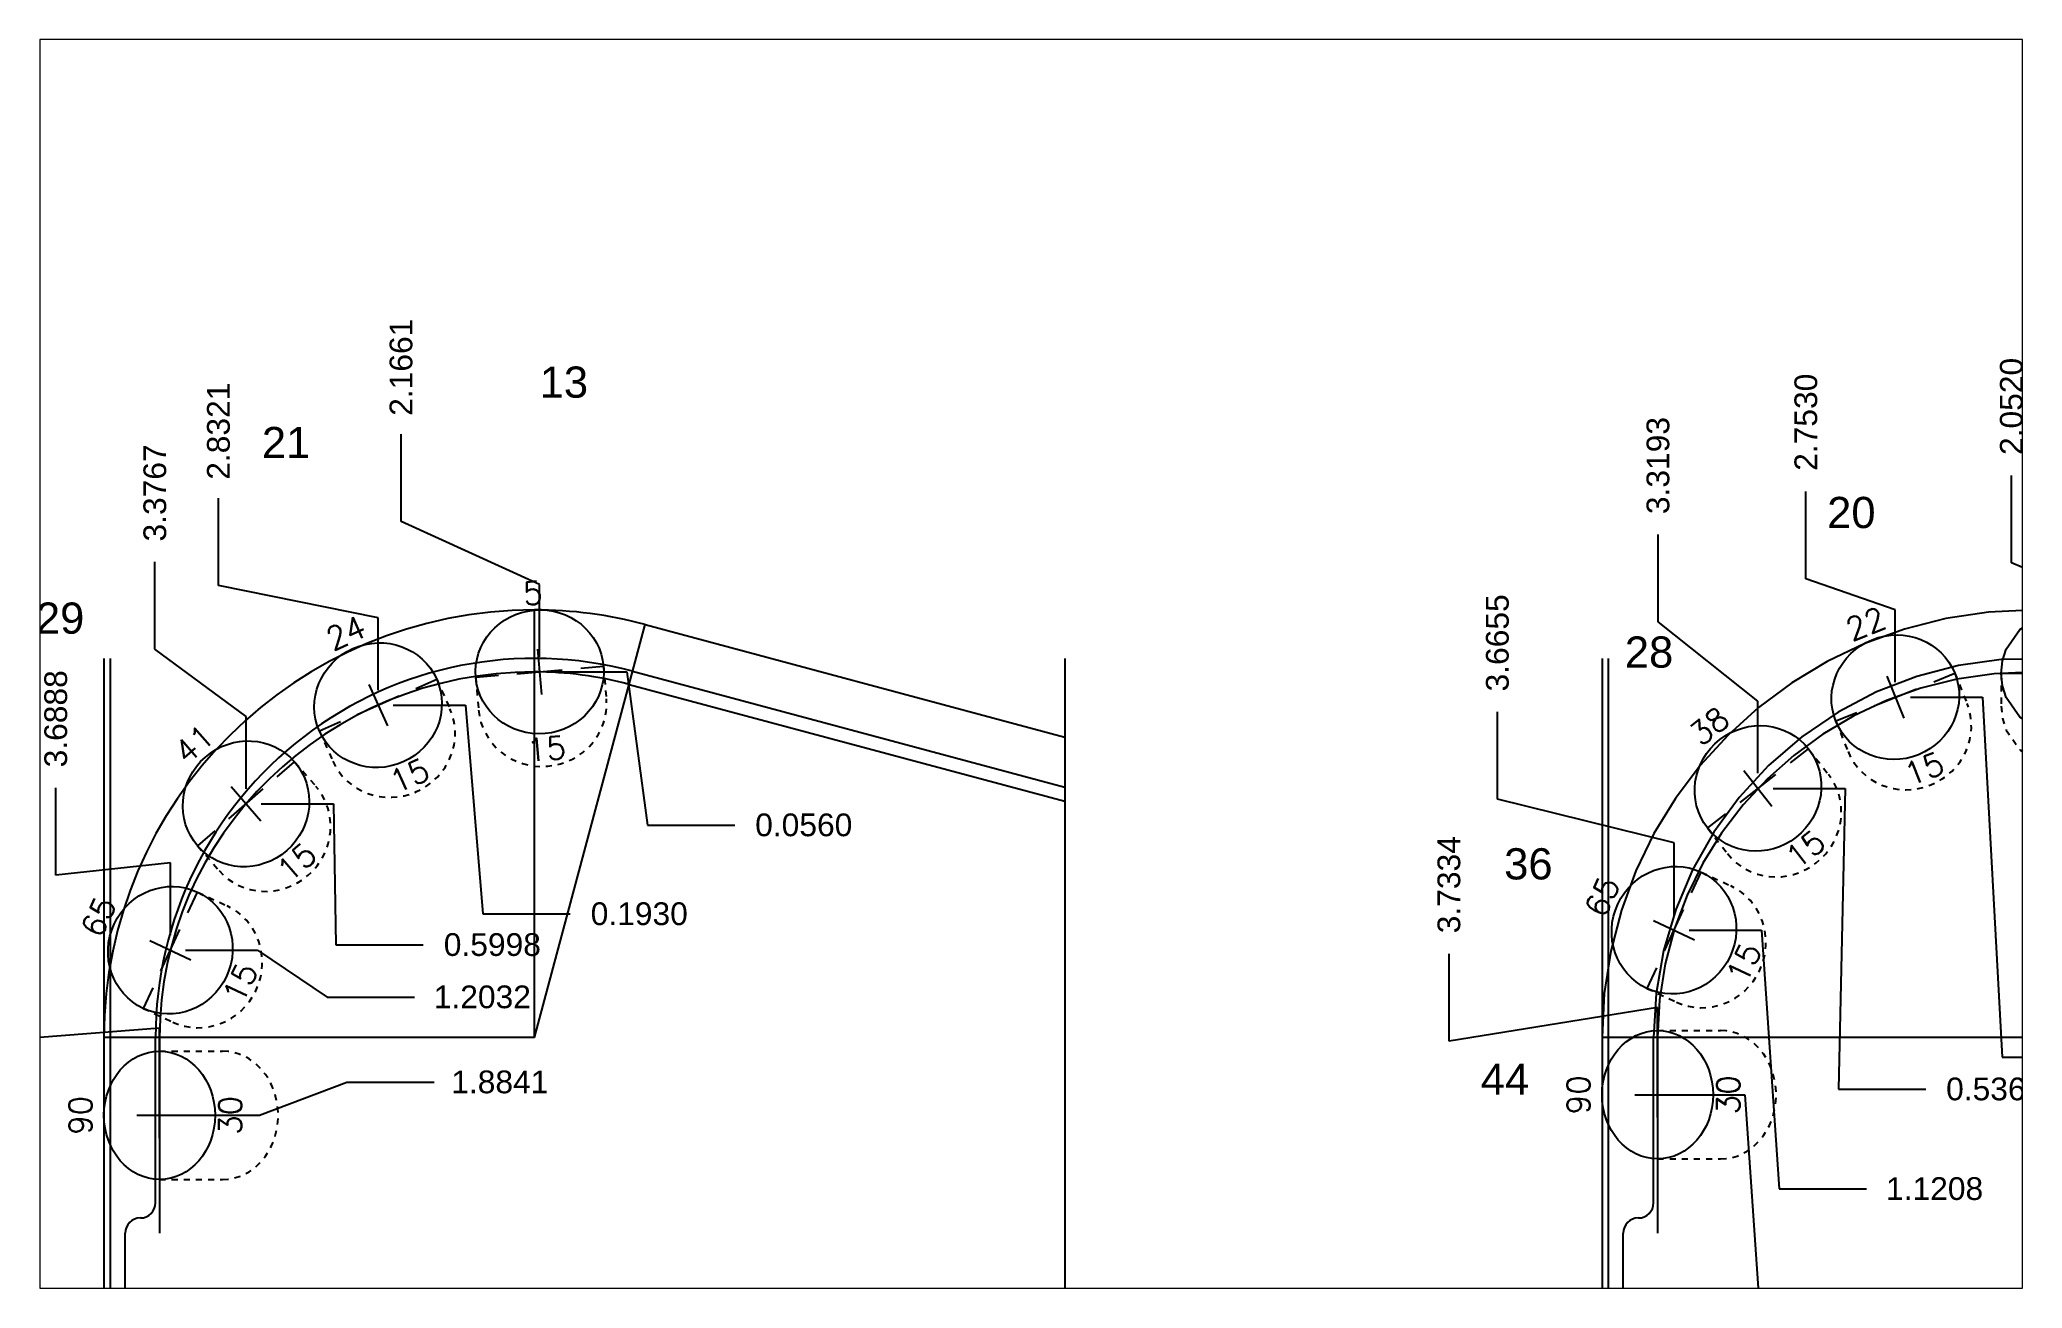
# Paper-space layout 'Layout2' of a CAD drawing. Header units: inches. Extents: x 0.1 to 16.5, y 0.1 to 10.4.
# The model-space entities are those that its viewports show. They can reach past a viewport. Long polylines and large blocks are cut down to what shows.
import ezdxf
from ezdxf.enums import TextEntityAlignment as Align

# ---------------------------------------------------------------- set-up
doc = ezdxf.new("R2010")
doc.units = ezdxf.units.IN
doc.header["$MEASUREMENT"] = 0
doc.header["$PDMODE"] = 35
doc.linetypes.add('CENTER2', pattern=[1.125, 0.75, -0.125, 0.125, -0.125])
doc.linetypes.add('HIDDEN2', pattern=[0.1875, 0.125, -0.0625])
doc.layers.get('Defpoints').update_dxf_attribs({"color": 10})
doc.layers.add('Blade_2', color=7, linetype='Continuous', true_color=0xcccc00)
doc.layers.add('Blade_3', color=7, linetype='Continuous', true_color=0x00cc00)
doc.layers.add('CLine', color=5, linetype='CENTER2')
doc.layers.add('Dims', color=4, linetype='Continuous')
doc.styles.add('RomanS', font='romans')
doc.styles.get("Standard").update_dxf_attribs({"font": 'arial.ttf'})
doc.dimstyles.get("Standard").update_dxf_attribs({"dimtxt": 0.09375, "dimasz": 0.18, "dimexe": 0.18, "dimexo": 0.0625, "dimgap": 0.09, "dimtad": 0, "dimtih": 1, "dimtoh": 1, "dimdec": 4, "dimzin": 0, "dimdsep": 46, "dimtxsty": 'Standard', "dimcen": 0.09, "dimadec": 4, "dimazin": 0, "dimtfac": 1, "dimtdec": 4, "dimtofl": 0, "dimtmove": 0, "dimatfit": 3, "dimfxl": 1, "dimtolj": 1, "dimtzin": 0, "dimarcsym": 0})

# ---------------------------------------------------------------- blocks, each defined once
blk = doc.blocks.new('*D102')
at = {"layer": 'Defpoints', "color": 0, "transparency": 16777216}
for p in [(98.9141, -8.123), (101.6513, -9.047), (99.4852, -9.1029)]:
    blk.add_point(p, dxfattribs=at)
at = {"layer": 'Dims', "color": 0, "lineweight": -2, "transparency": 16777216}
for p, q in [((98.9141, -8.483), (98.9141, -8.123)), ((99.4852, -8.7429), (98.9141, -8.483)), ((99.4852, -9.0404), (99.4852, -8.7429))]:
    blk.add_line(p, q, dxfattribs=at)
at = {"layer": 'Dims', "color": 0, "transparency": 16777216, "insert": (98.9141, -7.8467), "char_height": 0.09375, "attachment_point": 5, "rotation": 90}
blk.add_mtext('\\A1;2.1661', dxfattribs=at)
blk = doc.blocks.new('*D103')
at = {"layer": 'Defpoints', "color": 0, "transparency": 16777216}
for p in [(98.1612, -8.3867), (101.6513, -9.047), (98.8192, -9.24)]:
    blk.add_point(p, dxfattribs=at)
at = {"layer": 'Dims', "color": 0, "lineweight": -2, "transparency": 16777216}
for p, q in [((98.1612, -8.7467), (98.1612, -8.3867)), ((98.8192, -8.88), (98.1612, -8.7467)), ((98.8192, -9.1775), (98.8192, -8.88))]:
    blk.add_line(p, q, dxfattribs=at)
at = {"layer": 'Dims', "color": 0, "transparency": 16777216, "insert": (98.1612, -8.1104), "char_height": 0.09375, "attachment_point": 5, "rotation": 90}
blk.add_mtext('\\A1;2.8321', dxfattribs=at)
blk = doc.blocks.new('*D104')
at = {"layer": 'Defpoints', "color": 0, "transparency": 16777216}
for p in [(97.899, -8.6494), (101.6513, -9.047), (98.2746, -9.6468)]:
    blk.add_point(p, dxfattribs=at)
at = {"layer": 'Dims', "color": 0, "lineweight": -2, "transparency": 16777216}
for p, q in [((97.899, -9.0094), (97.899, -8.6494)), ((98.2746, -9.2868), (97.899, -9.0094)), ((98.2746, -9.5843), (98.2746, -9.2868))]:
    blk.add_line(p, q, dxfattribs=at)
at = {"layer": 'Dims', "color": 0, "transparency": 16777216, "insert": (97.899, -8.3649), "char_height": 0.09375, "attachment_point": 5, "rotation": 90}
blk.add_mtext('\\A1;3.3767', dxfattribs=at)
blk = doc.blocks.new('*D105')
at = {"layer": 'Defpoints', "color": 0, "transparency": 16777216}
for p in [(101.6513, -9.047), (99.4852, -9.1029), (100.2899, -9.7341)]:
    blk.add_point(p, dxfattribs=at)
at = {"layer": 'Dims', "color": 0, "lineweight": -2, "transparency": 16777216}
for p, q in [((99.5477, -9.1029), (99.8452, -9.1029)), ((99.8452, -9.1029), (99.9299, -9.7341)), ((99.9299, -9.7341), (100.2899, -9.7341))]:
    blk.add_line(p, q, dxfattribs=at)
at = {"layer": 'Dims', "color": 0, "transparency": 16777216, "insert": (100.5743, -9.7341), "char_height": 0.09375, "attachment_point": 5}
blk.add_mtext('\\A1;0.0560', dxfattribs=at)
blk = doc.blocks.new('*D106')
at = {"layer": 'Defpoints', "color": 0, "transparency": 16777216}
for p in [(101.6513, -9.047), (98.8192, -9.24), (99.6116, -10.1004)]:
    blk.add_point(p, dxfattribs=at)
at = {"layer": 'Dims', "color": 0, "lineweight": -2, "transparency": 16777216}
for p, q in [((98.8817, -9.24), (99.1792, -9.24)), ((99.1792, -9.24), (99.2516, -10.1004)), ((99.2516, -10.1004), (99.6116, -10.1004))]:
    blk.add_line(p, q, dxfattribs=at)
at = {"layer": 'Dims', "color": 0, "transparency": 16777216, "insert": (99.896, -10.1004), "char_height": 0.09375, "attachment_point": 5}
blk.add_mtext('\\A1;0.1930', dxfattribs=at)
blk = doc.blocks.new('*D107')
at = {"layer": 'Defpoints', "color": 0, "transparency": 16777216}
for p in [(101.6513, -9.047), (98.2746, -9.6468), (99.0055, -10.2276)]:
    blk.add_point(p, dxfattribs=at)
at = {"layer": 'Dims', "color": 0, "lineweight": -2, "transparency": 16777216}
for p, q in [((98.3371, -9.6468), (98.6346, -9.6468)), ((98.6346, -9.6468), (98.6455, -10.2276)), ((98.6455, -10.2276), (99.0055, -10.2276))]:
    blk.add_line(p, q, dxfattribs=at)
at = {"layer": 'Dims', "color": 0, "transparency": 16777216, "insert": (99.2902, -10.2276), "char_height": 0.09375, "attachment_point": 5}
blk.add_mtext('\\A1;0.5998', dxfattribs=at)
blk = doc.blocks.new('*D116')
at = {"layer": 'Defpoints', "color": 0, "transparency": 16777216}
for p in [(105.5542, -8.2936), (107.8283, -9.047), (105.7762, -9.1089)]:
    blk.add_point(p, dxfattribs=at)
at = {"layer": 'Dims', "color": 0, "lineweight": -2, "transparency": 16777216}
for p, q in [((105.5542, -8.6536), (105.5542, -8.2936)), ((105.7762, -8.7489), (105.5542, -8.6536)), ((105.7762, -9.0464), (105.7762, -8.7489))]:
    blk.add_line(p, q, dxfattribs=at)
at = {"layer": 'Dims', "color": 0, "transparency": 16777216, "insert": (105.5542, -8.0083), "char_height": 0.09375, "attachment_point": 5, "rotation": 90}
blk.add_mtext('\\A1;2.0520', dxfattribs=at)
blk = doc.blocks.new('*D117')
at = {"layer": 'Defpoints', "color": 0, "transparency": 16777216}
for p in [(104.7068, -8.3588), (107.8283, -9.047), (105.0753, -9.2072)]:
    blk.add_point(p, dxfattribs=at)
at = {"layer": 'Dims', "color": 0, "lineweight": -2, "transparency": 16777216}
for p, q in [((104.7068, -8.7188), (104.7068, -8.3588)), ((105.0753, -8.8472), (104.7068, -8.7188)), ((105.0753, -9.1447), (105.0753, -8.8472))]:
    blk.add_line(p, q, dxfattribs=at)
at = {"layer": 'Dims', "color": 0, "transparency": 16777216, "insert": (104.7068, -8.0735), "char_height": 0.09375, "attachment_point": 5, "rotation": 90}
blk.add_mtext('\\A1;2.7530', dxfattribs=at)
blk = doc.blocks.new('*D118')
at = {"layer": 'Defpoints', "color": 0, "transparency": 16777216}
for p in [(104.097, -8.5366), (107.8283, -9.047), (104.5089, -9.5832)]:
    blk.add_point(p, dxfattribs=at)
at = {"layer": 'Dims', "color": 0, "lineweight": -2, "transparency": 16777216}
for p, q in [((104.097, -8.8966), (104.097, -8.5366)), ((104.5089, -9.2232), (104.097, -8.8966)), ((104.5089, -9.5207), (104.5089, -9.2232))]:
    blk.add_line(p, q, dxfattribs=at)
at = {"layer": 'Dims', "color": 0, "transparency": 16777216, "insert": (104.097, -8.2521), "char_height": 0.09375, "attachment_point": 5, "rotation": 90}
blk.add_mtext('\\A1;3.3193', dxfattribs=at)
blk = doc.blocks.new('*D122')
at = {"layer": 'Defpoints', "color": 0, "transparency": 16777216}
for p in [(107.8283, -9.047), (105.0753, -9.2072), (105.8763, -10.6917)]:
    blk.add_point(p, dxfattribs=at)
at = {"layer": 'Dims', "color": 0, "lineweight": -2, "transparency": 16777216}
for p, q in [((105.1378, -9.2072), (105.4353, -9.2072)), ((105.4353, -9.2072), (105.5163, -10.6917)), ((105.5163, -10.6917), (105.8763, -10.6917))]:
    blk.add_line(p, q, dxfattribs=at)
at = {"layer": 'Dims', "color": 0, "transparency": 16777216, "insert": (106.1605, -10.6917), "char_height": 0.09375, "attachment_point": 5}
blk.add_mtext('\\A1;0.1602', dxfattribs=at)
blk = doc.blocks.new('*D123')
at = {"layer": 'Defpoints', "color": 0, "transparency": 16777216}
for p in [(107.8283, -9.047), (104.5089, -9.5832), (105.2009, -10.8228)]:
    blk.add_point(p, dxfattribs=at)
at = {"layer": 'Dims', "color": 0, "lineweight": -2, "transparency": 16777216}
for p, q in [((104.5714, -9.5832), (104.8689, -9.5832)), ((104.8689, -9.5832), (104.8409, -10.8228)), ((104.8409, -10.8228), (105.2009, -10.8228))]:
    blk.add_line(p, q, dxfattribs=at)
at = {"layer": 'Dims', "color": 0, "transparency": 16777216, "insert": (105.485, -10.8228), "char_height": 0.09375, "attachment_point": 5}
blk.add_mtext('\\A1;0.5362', dxfattribs=at)
blk = doc.blocks.new('*D192')
at = {"layer": 'Defpoints', "color": 0, "transparency": 16777216}
for p in [(101.6513, -9.047), (97.4904, -9.5809), (97.9625, -10.2502)]:
    blk.add_point(p, dxfattribs=at)
at = {"layer": 'Dims', "color": 0, "lineweight": -2, "transparency": 16777216}
for p, q in [((97.4904, -9.9409), (97.4904, -9.5809)), ((97.9625, -9.8902), (97.4904, -9.9409)), ((97.9625, -10.1877), (97.9625, -9.8902))]:
    blk.add_line(p, q, dxfattribs=at)
at = {"layer": 'Dims', "color": 0, "transparency": 16777216, "insert": (97.4904, -9.2962), "char_height": 0.09375, "attachment_point": 5, "rotation": 90}
blk.add_mtext('\\A1;3.6888', dxfattribs=at)
blk = doc.blocks.new('*D193')
at = {"layer": 'Defpoints', "color": 0, "transparency": 16777216}
for p in [(101.6513, -9.047), (97.9625, -10.2502), (98.9692, -10.4432)]:
    blk.add_point(p, dxfattribs=at)
at = {"layer": 'Dims', "color": 0, "lineweight": -2, "transparency": 16777216}
for p, q in [((98.025, -10.2502), (98.3225, -10.2502)), ((98.3225, -10.2502), (98.6092, -10.4432)), ((98.6092, -10.4432), (98.9692, -10.4432))]:
    blk.add_line(p, q, dxfattribs=at)
at = {"layer": 'Dims', "color": 0, "transparency": 16777216, "insert": (99.2489, -10.4432), "char_height": 0.09375, "attachment_point": 5}
blk.add_mtext('\\A1;1.2032', dxfattribs=at)
blk = doc.blocks.new('*D194')
at = {"layer": 'Defpoints', "color": 0, "transparency": 16777216}
for p in [(107.8283, -9.047), (103.4348, -9.268), (104.1628, -10.1678)]:
    blk.add_point(p, dxfattribs=at)
at = {"layer": 'Dims', "color": 0, "lineweight": -2, "transparency": 16777216}
for p, q in [((103.4348, -9.628), (103.4348, -9.268)), ((104.1628, -9.8078), (103.4348, -9.628)), ((104.1628, -10.1053), (104.1628, -9.8078))]:
    blk.add_line(p, q, dxfattribs=at)
at = {"layer": 'Dims', "color": 0, "transparency": 16777216, "insert": (103.4348, -8.9831), "char_height": 0.09375, "attachment_point": 5, "rotation": 90}
blk.add_mtext('\\A1;3.6655', dxfattribs=at)
blk = doc.blocks.new('*D195')
at = {"layer": 'Defpoints', "color": 0, "transparency": 16777216}
for p in [(107.8283, -9.047), (104.1628, -10.1678), (104.9569, -11.2337)]:
    blk.add_point(p, dxfattribs=at)
at = {"layer": 'Dims', "color": 0, "lineweight": -2, "transparency": 16777216}
for p, q in [((104.2253, -10.1678), (104.5228, -10.1678)), ((104.5228, -10.1678), (104.5969, -11.2337)), ((104.5969, -11.2337), (104.9569, -11.2337))]:
    blk.add_line(p, q, dxfattribs=at)
at = {"layer": 'Dims', "color": 0, "transparency": 16777216, "insert": (105.2372, -11.2337), "char_height": 0.09375, "attachment_point": 5}
blk.add_mtext('\\A1;1.1208', dxfattribs=at)
blk = doc.blocks.new('CMark')
at = {"layer": 'CLine'}
for p, q in [((0, 0.094), (0, -0.094)), ((-0.094, 0), (0.094, 0))]:
    blk.add_line(p, q, dxfattribs=at)
blk = doc.blocks.new('1313@15')
for p, q in [((-0.1705, 0), (-0.2645, 0)), ((0.1707, 0), (0.2645, 0))]:
    blk.add_line(p, q)
at = {"color": 8, "linetype": 'HIDDEN2', "ltscale": 0.5}
blk.add_line((-0.2645, 0), (-0.2645, -0.1346), dxfattribs=at)
at = {"color": 8, "linetype": 'HIDDEN2', "ltscale": 0.5, "flags": 128}
blk.add_lwpolyline([(0.2645, 0), (0.2645, -0.1346)], dxfattribs=at)
blk.add_ellipse((0, 0), major_axis=(0.2645, 0), ratio=0.965926)
at = {"color": 8, "linetype": 'HIDDEN2', "ltscale": 0.5}
blk.add_ellipse((0, -0.1346), major_axis=(0.2645, 0), ratio=0.965926, start_param=3.141593, end_param=6.283185, dxfattribs=at)
blk.add_blockref('CMark', (0, 0))
at = {"style": 'RomanS'}
blk.add_text('15', height=0.094, dxfattribs=at).set_placement((0, -0.318), align=Align.MIDDLE_CENTER)
blk.add_attdef('ANG', text='', height=0.094, dxfattribs=at).set_placement((0, 0.2511), align=Align.BOTTOM_CENTER)
blk = doc.blocks.new('1313@30')
for p, q in [((-0.1705, 0), (-0.2645, 0)), ((0.1707, 0), (0.2645, 0))]:
    blk.add_line(p, q)
at = {"color": 8, "linetype": 'HIDDEN2', "ltscale": 0.5}
blk.add_line((-0.2645, 0), (-0.2645, -0.26), dxfattribs=at)
at = {"color": 8, "linetype": 'HIDDEN2', "ltscale": 0.5, "flags": 128}
blk.add_lwpolyline([(0.2645, 0), (0.2645, -0.26)], dxfattribs=at)
blk.add_ellipse((0, 0), major_axis=(0.2645, 0), ratio=0.866025)
at = {"color": 8, "linetype": 'HIDDEN2', "ltscale": 0.5}
blk.add_ellipse((0, -0.26), major_axis=(0.2645, 0), ratio=0.866025, start_param=3.141593, end_param=6.283185, dxfattribs=at)
blk.add_blockref('CMark', (0, 0))
at = {"style": 'RomanS'}
blk.add_text('30', height=0.094, dxfattribs=at).set_placement((0, -0.2916), align=Align.MIDDLE_CENTER)
blk.add_attdef('ANG', text='', height=0.094, dxfattribs=at).set_placement((0, 0.2511), align=Align.BOTTOM_CENTER)
blk = doc.blocks.new('*D412')
at = {"layer": 'Defpoints', "color": 0, "transparency": 16777216}
for p in [(101.6513, -9.047), (97.3526, -10.255), (97.9179, -10.931)]:
    blk.add_point(p, dxfattribs=at)
at = {"layer": 'Dims', "color": 0, "lineweight": -2, "transparency": 16777216}
for p, q in [((97.3526, -10.615), (97.3526, -10.255)), ((97.9179, -10.571), (97.3526, -10.615)), ((97.9179, -10.8685), (97.9179, -10.571))]:
    blk.add_line(p, q, dxfattribs=at)
at = {"layer": 'Dims', "color": 0, "transparency": 16777216, "insert": (97.3526, -9.9707), "char_height": 0.09375, "attachment_point": 5, "rotation": 90}
blk.add_mtext('\\A1;3.7334', dxfattribs=at)
blk = doc.blocks.new('*D413')
at = {"layer": 'Defpoints', "color": 0, "transparency": 16777216}
for p in [(101.6513, -9.047), (99.0499, -10.7938), (97.9179, -10.931)]:
    blk.add_point(p, dxfattribs=at)
at = {"layer": 'Dims', "color": 0, "lineweight": -2, "transparency": 16777216}
for p, q in [((98.3299, -10.931), (98.6899, -10.7938)), ((98.6899, -10.7938), (99.0499, -10.7938)), ((97.9804, -10.931), (98.3299, -10.931))]:
    blk.add_line(p, q, dxfattribs=at)
at = {"layer": 'Dims', "color": 0, "transparency": 16777216, "insert": (99.321, -10.7938), "char_height": 0.09375, "attachment_point": 5}
blk.add_mtext('\\A1;1.8841', dxfattribs=at)
blk = doc.blocks.new('*D414')
at = {"layer": 'Defpoints', "color": 0, "transparency": 16777216}
for p in [(107.8283, -9.047), (103.235, -10.2646), (104.0948, -10.8462)]:
    blk.add_point(p, dxfattribs=at)
at = {"layer": 'Dims', "color": 0, "lineweight": -2, "transparency": 16777216}
for p, q in [((103.235, -10.6246), (103.235, -10.2646)), ((104.0948, -10.4862), (103.235, -10.6246)), ((104.0948, -10.7837), (104.0948, -10.4862))]:
    blk.add_line(p, q, dxfattribs=at)
at = {"layer": 'Dims', "color": 0, "transparency": 16777216, "insert": (103.235, -9.9802), "char_height": 0.09375, "attachment_point": 5, "rotation": 90}
blk.add_mtext('\\A1;3.7334', dxfattribs=at)
blk = doc.blocks.new('*D415')
at = {"layer": 'Defpoints', "color": 0, "transparency": 16777216}
for p in [(107.8283, -9.047), (104.0948, -10.8462), (104.889, -11.9121)]:
    blk.add_point(p, dxfattribs=at)
at = {"layer": 'Dims', "color": 0, "lineweight": -2, "transparency": 16777216}
for p, q in [((104.1573, -10.8462), (104.4548, -10.8462)), ((104.4548, -10.8462), (104.529, -11.9121)), ((104.529, -11.9121), (104.889, -11.9121))]:
    blk.add_line(p, q, dxfattribs=at)
at = {"layer": 'Dims', "color": 0, "transparency": 16777216, "insert": (105.1687, -11.9121), "char_height": 0.09375, "attachment_point": 5}
blk.add_mtext('\\A1;1.7992', dxfattribs=at)

msp = doc.modelspace()

# ---------------------------------------------------------------- linework, layer by layer
for p, q in [((99.46382, -10.60946), (99.46382, -8.84727)), ((99.46382, -10.60946), (99.91991, -8.90732)), ((99.91991, -8.90732), (101.65132, -9.37125)), ((97.68882, -9.04696), (97.68882, -17.54696)), ((97.71382, -9.04696), (97.71382, -17.54696)), ((101.65132, -9.04696), (101.65132, -17.54696)), ((103.86577, -9.04696), (103.86577, -17.54696)), ((103.89077, -9.04696), (103.89077, -17.54696)), ((99.86823, -9.1002), (101.65132, -9.57798)), ((99.46382, -10.60946), (97.69382, -10.60946)), ((97.90132, -11.29178), (97.90132, -10.60946)), ((105.64077, -10.60946), (103.87077, -10.60946)), ((104.07827, -11.29178), (104.07827, -10.60946)), ((97.77632, -16.35428), (97.77632, -11.41678)), ((103.95327, -16.35428), (103.95327, -11.41678))]:
    msp.add_line(p, q)
at = {"color": 1}
for p, q in [((99.85378, -9.1541), (101.65132, -9.63575)), ((99.85417, -9.15265), (99.85707, -9.15343)), ((97.91789, -10.60946), (97.91789, -11.41678)), ((104.09484, -10.60946), (104.09484, -11.41678))]:
    msp.add_line(p, q, dxfattribs=at)
for centre, radius, start, end in [((99.46382, -10.60946), 1.76219, 75.000004, 90), ((99.46382, -10.60946), 1.5625, 75, 180), ((105.64077, -10.60946), 1.5625, 75, 180), ((97.83882, -11.41678), 0.0625, 90, 180), ((97.83882, -11.29178), 0.0625, 270, 0), ((104.01577, -11.41678), 0.0625, 90, 180), ((104.01577, -11.29178), 0.0625, 270, 0)]:
    msp.add_arc(centre, radius, start, end)
msp.add_arc((99.46382, -10.60946), 1.5067, 75, 90, dxfattribs=at)
for centre in [(99.46382, -10.60946), (105.64077, -10.60946)]:
    msp.add_ellipse(centre, major_axis=(-1.775, 0), ratio=0.9927816, start_param=4.712389, end_param=6.2831853)
for centre in [(99.46382, -10.60946), (105.64077, -10.60946)]:
    msp.add_ellipse(centre, major_axis=(-1.54594, 0), ratio=0.9746224, start_param=4.712389, end_param=6.2831853, dxfattribs=at)

# ---------------------------------------------------------------- block references
at = {"layer": 'Blade_2'}
for name, p, rotation, values in [('1313@15', (99.48523, -9.10291), 4.999999999999998, {'ANG': '5'}), ('1313@15', (98.81919, -9.24), 24, {'ANG': '24'}), ('1313@15', (98.2746, -9.64677), 41, {'ANG': '41'}), ('1313@15', (97.96248, -10.2502), 65, {'ANG': '65'}), ('1313@30', (97.91789, -10.93101), 90, {'ANG': '90'})]:
    msp.add_blockref(name, p, dxfattribs=dict(at, rotation=rotation)).add_auto_attribs(values)
at = {"layer": 'Blade_3'}
msp.add_blockref('1313@15', (105.77624, -9.10886), dxfattribs=at).add_auto_attribs({'ANG': '0'})
for name, p, rotation, values in [('1313@15', (105.07527, -9.20719), 22, {'ANG': '22'}), ('1313@15', (104.50893, -9.58317), 38, {'ANG': '38'}), ('1313@15', (104.16275, -10.16778), 65, {'ANG': '65'}), ('1313@30', (104.09484, -10.84619), 90, {'ANG': '90'})]:
    msp.add_blockref(name, p, dxfattribs=dict(at, rotation=rotation)).add_auto_attribs(values)

# ---------------------------------------------------------------- texts
at = {"layer": 'Blade_2'}
for s, p in [('13', (99.48523, -7.97236)), ('21', (98.33975, -8.22148)), ('29', (97.40808, -8.94532))]:
    msp.add_text(s, height=0.128574, dxfattribs=at).set_placement(p)
at = {"layer": 'Blade_3'}
for s, p in [('20', (104.79406, -8.50987)), ('28', (103.95975, -9.08522)), ('36', (103.46228, -9.95845)), ('44', (103.36577, -10.84619))]:
    msp.add_text(s, height=0.128574, dxfattribs=at).set_placement(p)

# ---------------------------------------------------------------- dimensions: what is measured, and where the dimension line sits
at = {"layer": 'Dims'}
for feature_location, offset, dtype, origin, picture, middle in [((99.48523, -9.10291), (-0.57109, 0.97989), 1, (101.65132, -9.04696), '*D102', (98.91414, -7.84667)), ((105.77624, -9.10886), (-0.22202, 0.81529), 1, (107.82827, -9.04696), '*D116', (105.55422, -8.00833)), ((98.81919, -9.24), (-0.65794, 0.85328), 1, (101.65132, -9.04696), '*D103', (98.16125, -8.11037)), ((105.07527, -9.20719), (-0.36848, 0.84841), 1, (107.82827, -9.04696), '*D117', (104.70679, -8.07353)), ((104.50893, -9.58317), (-0.41188, 1.04654), 1, (107.82827, -9.04696), '*D118', (104.09705, -8.25206)), ((98.2746, -9.64677), (-0.3756, 0.99733), 1, (101.65132, -9.04696), '*D104', (97.899, -8.36488)), ((104.16275, -10.16778), (-0.72797, 0.8998), 1, (107.82827, -9.04696), '*D194', (103.43478, -8.98306)), ((97.91789, -10.93101), (-0.56527, 0.67597), 1, (101.65132, -9.04696), '*D412', (97.35262, -9.97067)), ((97.96248, -10.2502), (-0.47211, 0.6693), 1, (101.65132, -9.04696), '*D192', (97.49036, -9.29624)), ((97.917885, -10.931013), (1.131973, 0.137165), 0, (101.651321, -9.04696), '*D413', (99.320996, -10.793849)), ((97.96248, -10.2502), (1.0067, -0.19303), 0, (101.65132, -9.04696), '*D193', (99.24889, -10.44323)), ((98.2746, -9.64677), (0.73092, -0.58082), 0, (101.65132, -9.04696), '*D107', (99.29021, -10.2276)), ((98.81919, -9.24), (0.79241, -0.86039), 0, (101.65132, -9.04696), '*D106', (99.89604, -10.10039)), ((99.48523, -9.102912), (0.804635, -0.631176), 0, (101.651321, -9.04696), '*D105', (100.574304, -9.734088)), ((104.09484, -10.84619), (-0.85979, 0.58162), 1, (107.82827, -9.04696), '*D414', (103.23505, -9.9802)), ((104.09484, -10.84619), (0.79414, -1.0659), 0, (107.82827, -9.04696), '*D415', (105.16868, -11.91209)), ((104.16275, -10.16778), (0.79414, -1.0659), 0, (107.82827, -9.04696), '*D195', (105.23717, -11.23367)), ((104.50893, -9.58317), (0.69199, -1.23965), 0, (107.82827, -9.04696), '*D123', (105.48503, -10.82282)), ((105.07527, -9.20719), (0.80108, -1.48449), 0, (107.82827, -9.04696), '*D122', (106.16047, -10.69168))]:
    dim = msp.add_ordinate_dim(feature_location=feature_location, offset=offset, dtype=dtype, origin=origin, dimstyle='Standard', dxfattribs=at)
    dim.commit()
    dim.dimension.update_dxf_attribs({"geometry": picture, "text_midpoint": middle})

psp = doc.layouts.new('Layout2')

# ---------------------------------------------------------------- viewports
at = {"layer": '0'}
psp.add_viewport(center=(8.289, 5.269), size=(16.351, 10.29618), view_center_point=(101.51145, -9.07012), view_height=5.1480878, dxfattribs=at)

doc.saveas('drawing.dxf')
